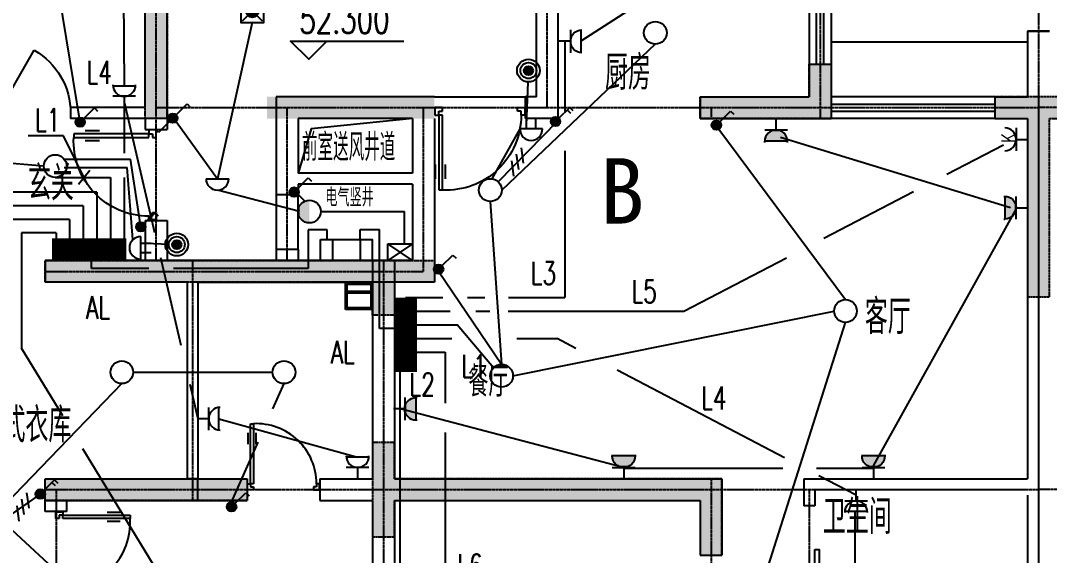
# Model space of a CAD drawing. Extents: x -170759 to 304867, y -311201 to 112352.
# Drawn here: x 63904 to 75215, y 29093 to 34974 of the extents above; entities that cross this region are included whole.
import ezdxf
from ezdxf.enums import TextEntityAlignment as Align

# ---------------------------------------------------------------- set-up
doc = ezdxf.new("R2010")
doc.units = 0
doc.linetypes.add('ACAD_ISO04W100', pattern=[30.5, 24, -3, 0.5, -3])
doc.linetypes.add('DOTE', pattern=[2.42, 2, -0.2, 0.02, -0.2])
doc.layers.get('0').update_dxf_attribs({"linetype": 'CONTINUOUS'})
for name, color, linetype in [('AXIS', 3, 'CONTINUOUS'), ('DOOR', 2, 'CONTINUOUS'), ('DOTE', 251, 'CONTINUOUS'), ('EQUIP', 3, 'CONTINUOUS'), ('PUB_DIM', 3, 'CONTINUOUS'), ('TC', 253, 'CONTINUOUS'), ('TEX', 7, 'CONTINUOUS'), ('TEXT', 6, 'CONTINUOUS'), ('WALL', 7, 'CONTINUOUS'), ('WINDOW', 151, 'CONTINUOUS'), ('WINDOW_TEXT', 7, 'CONTINUOUS'), ('WIRE', 1, 'CONTINUOUS'), ('WZ', 3, 'CONTINUOUS'), ('ZXX', 2, 'ACAD_ISO04W100'), ('标注', 7, 'CONTINUOUS')]:
    doc.layers.add(name, color=color, linetype=linetype)
doc.styles.add('-黑体', font='SIMHEI.TTF', dxfattribs={"width": 0.8})
doc.styles.add('DIM_FONT', font='SIMPLEX.shx', dxfattribs={"width": 0.8})
doc.styles.add('HZFS', font='txt.shx', dxfattribs={"width": 0.8, "bigfont": 'msi_fsx.shx'})
doc.styles.add('HZS', font='txt', dxfattribs={"width": 0.7, "bigfont": 'HZS'})
doc.styles.add('HZTXT', font='txt.shx', dxfattribs={"width": 0.8, "bigfont": 'hztxt.shx'})
doc.styles.add('HZXXX', font='romans', dxfattribs={"width": 0.7, "bigfont": 'hzs'})
doc.styles.add('SIMPLEX', font='SIMPLEX.SHX')

# ---------------------------------------------------------------- blocks, each defined once
blk = doc.blocks.new('_LINKPT1')
blk.add_line((0, 0), (0, 0))
blk = doc.blocks.new('M_I58TDZ')
for radius in [0.5, 0.35, 0.2]:
    blk.add_circle((0, 0), radius)
for points in [[(-0.173, 0.1), (0.173, 0.1), (-0.2, 0), (0.2, 0)], [(-0.173, -0.1), (0.173, -0.1), (-0.2, 0), (0.2, 0)], [(-0.1, 0.173), (0.1, 0.173), (-0.173, 0.1), (0.173, 0.1)], [(0, 0.2), (0, 0.2), (-0.1, 0.173), (0.1, 0.173)], [(-0.1, -0.173), (0.1, -0.173), (-0.173, -0.1), (0.173, -0.1)], [(0, -0.2), (0, -0.2), (-0.1, -0.173), (0.1, -0.173)]]:
    blk.add_solid(points)
for p in [(0, 0.5), (-0.5, 0), (0.5, 0), (0, -0.5)]:
    blk.add_blockref('_LINKPT1', p)
at = {"width": 0.8, "flags": 9}
blk.add_attdef('A', (0, 0), '', height=0.00002, dxfattribs=at)
blk = doc.blocks.new('_DBLK')
blk.add_line((-0.5, 0), (0, -0.866))
blk.add_arc((-0.5, 0), 1, 300, 0)
at = {"layer": 'WINDOW_TEXT', "style": 'SIMPLEX', "flags": 9}
blk.add_attdef('A', text='', height=1, dxfattribs=at).set_placement((0, 1.5), align=Align.MIDDLE)
blk = doc.blocks.new('M_X24ZVU')
for p, q in [((0.497, 0.95), (-0.497, 0.95)), ((0.5, 0.5), (-0.5, 0.5)), ((0, 0.5), (0, 0))]:
    blk.add_line(p, q)
blk.add_arc((0, 1), 0.5, 180, 0)
blk.add_blockref('_LINKPT1', (0, 0))
at = {"width": 0.8, "flags": 9}
blk.add_attdef('A', (0, 0), '', height=0.00002, dxfattribs=at)
blk = doc.blocks.new('_Y0FUQ')
blk.add_circle((0, 0), 0.5)
at = {"xscale": 0.002, "yscale": 0.002, "zscale": 0.002}
for p in [(0, 0.5), (-0.5, 0), (0.5, 0), (0, -0.5)]:
    blk.add_blockref('_LINKPT1', p, dxfattribs=at)
at = {"style": 'DIM_FONT', "width": 0.8, "flags": 9}
blk.add_attdef('A', (0, 0), '', height=0.00002, dxfattribs=at)
blk = doc.blocks.new('_WBLK')
for p, q in [((-0.5, 0.5), (0.5, 0.5)), ((0.5, 0.1667), (-0.5, 0.1667)), ((0.5, -0.1667), (-0.5, -0.1667)), ((-0.5, -0.5), (0.5, -0.5))]:
    blk.add_line(p, q)
at = {"layer": 'WINDOW_TEXT', "style": 'SIMPLEX', "flags": 9}
blk.add_attdef('A', text='', height=1, dxfattribs=at).set_placement((0, 1.5), align=Align.MIDDLE)
blk = doc.blocks.new('M_X2')
for p, q in [((0.147, 0.356), (0.625, 0.833)), ((0.625, 0.833), (0.766, 0.692))]:
    blk.add_line(p, q)
blk.add_circle((0, 0.208), 0.208)
for points in [[(-0.18, 0.313), (0.18, 0.313), (-0.208, 0.208), (0.208, 0.208)], [(-0.18, 0.104), (0.18, 0.104), (-0.208, 0.208), (0.208, 0.208)], [(-0.104, 0.389), (0.104, 0.389), (-0.18, 0.313), (0.18, 0.313)], [(-0.104, 0.028), (0.104, 0.028), (-0.18, 0.104), (0.18, 0.104)], [(0, 0.417), (0, 0.417), (-0.104, 0.389), (0.104, 0.389)], [(0, 0), (0, 0), (-0.104, 0.028), (0.104, 0.028)]]:
    blk.add_solid(points)
for p in [(-0.208, 0.208), (0, 0.417), (0.208, 0.208), (0, 0)]:
    blk.add_blockref('_LINKPT1', p)
at = {"width": 0.8, "flags": 9}
blk.add_attdef('A', (0, 0), '', height=0.00002, dxfattribs=at)
blk = doc.blocks.new('M_I41IIR')
for p, q in [((-0.5, 0), (0.5, 0)), ((-0.2, 0), (-0.2, -0.45)), ((0.2, 0), (0.2, -0.45))]:
    blk.add_line(p, q)
blk.add_arc((0, 0), 0.5, 0, 180)
for p in [(-0.2, -0.45), (0.2, -0.45)]:
    blk.add_blockref('_LINKPT1', p)
at = {"width": 0.8, "flags": 9}
blk.add_attdef('A', (0, 0), '', height=0.00002, dxfattribs=at)
blk = doc.blocks.new('M_A23MCU')
for p, q in [((-0.454, 0.081), (-0.454, 0.905)), ((-0.454, 0.905), (-0.413, 0.905)), ((-0.413, 0.905), (-0.413, 0.081)), ((-0.489, 0.782), (-0.489, 0.624)), ((-0.378, 0.782), (-0.378, 0.624)), ((-0.495, -0.002), (-0.495, 0.081)), ((-0.495, 0.081), (-0.454, 0.081)), ((-0.413, 0.081), (-0.454, 0.081)), ((-0.454, 0.081), (-0.454, 0.039)), ((-0.454, 0.039), (-0.413, 0.039)), ((-0.413, 0.039), (-0.413, -0.002)), ((0.412, 0.039), (0.412, -0.002)), ((0.453, 0.039), (0.412, 0.039)), ((0.453, 0.081), (0.453, 0.039)), ((0.494, 0.081), (0.453, 0.081)), ((0.494, -0.002), (0.494, 0.081)), ((-0.413, -0.002), (-0.495, -0.002)), ((-0.495, -0.002), (-0.495, -0.002)), ((0.412, -0.002), (0.494, -0.002)), ((0.494, -0.002), (0.494, -0.002))]:
    blk.add_line(p, q)
blk.add_arc((-0.372, 0.082), 0.825, 359.9283, 92.866)
blk = doc.blocks.new('_WIE3')
for p, q in [((-0.2, 0.4), (-1, -0.4)), ((0.4, 0.4), (-0.4, -0.4)), ((1, 0.4), (0.2, -0.4))]:
    blk.add_line(p, q)
at = {"width": 0.8}
blk.add_attdef('N', text='', height=1, dxfattribs=at).set_placement((-0.017, 1.056), align=Align.MIDDLE)
blk = doc.blocks.new('M_X6')
for p, q in [((0.147, 0.356), (0.625, 0.833)), ((0.512, 0.72), (0.653, 0.579)), ((0.625, 0.833), (0.766, 0.692))]:
    blk.add_line(p, q)
blk.add_circle((0, 0.208), 0.208)
for points in [[(-0.18, 0.313), (0.18, 0.313), (-0.208, 0.208), (0.208, 0.208)], [(-0.18, 0.104), (0.18, 0.104), (-0.208, 0.208), (0.208, 0.208)], [(-0.104, 0.389), (0.104, 0.389), (-0.18, 0.313), (0.18, 0.313)], [(-0.104, 0.028), (0.104, 0.028), (-0.18, 0.104), (0.18, 0.104)], [(0, 0.417), (0, 0.417), (-0.104, 0.389), (0.104, 0.389)], [(0, 0), (0, 0), (-0.104, 0.028), (0.104, 0.028)]]:
    blk.add_solid(points)
for p in [(-0.208, 0.208), (0, 0.417), (0.208, 0.208), (0, 0)]:
    blk.add_blockref('_LINKPT1', p)
at = {"width": 0.8, "flags": 9}
blk.add_attdef('A', (0, 0), '', height=0.00002, dxfattribs=at)
blk = doc.blocks.new('M_X23')
for p, q in [((-0.5, 1.05), (-0.5, 1)), ((-0.5, 1), (0.5, 1)), ((0.5, 1.05), (0.5, 1)), ((0.5, 0.5), (-0.5, 0.5)), ((0, 0.5), (0, 0))]:
    blk.add_line(p, q)
blk.add_arc((0, 1), 0.5, 180, 0)
for points in [[(0.433, 0.75), (-0.433, 0.75), (0.5, 1), (-0.5, 1)], [(0.25, 0.567), (-0.25, 0.567), (0.433, 0.75), (-0.433, 0.75)], [(0, 0.5), (0, 0.5), (0.25, 0.567), (-0.25, 0.567)]]:
    blk.add_solid(points)
blk.add_blockref('_LINKPT1', (0.001, 0))
at = {"width": 0.8, "flags": 9}
blk.add_attdef('A', (0, 0), '', height=0.00002, dxfattribs=at)
blk = doc.blocks.new('M_Y22UGQ')
blk.add_circle((0, 0.5), 0.5)
for points in [[(0.433, 0.25), (-0.433, 0.25), (0.5, 0.5), (-0.5, 0.5)], [(0.25, 0.067), (-0.25, 0.067), (0.433, 0.25), (-0.433, 0.25)], [(0, 0), (0, 0), (0.25, 0.067), (-0.25, 0.067)]]:
    blk.add_solid(points)
for p in [(0, 1), (0, 1), (-0.5, 0.5), (-0.5, 0.5), (0.5, 0.5), (0.5, 0.5), (0, 0), (0, 0)]:
    blk.add_blockref('_LINKPT1', p)
at = {"width": 0.8, "flags": 9}
blk.add_attdef('A', (0, 0), '', height=0.00002, dxfattribs=at)
blk = doc.blocks.new('_X28BKO')
for p, q in [((0.147, 0.356), (0.625, 0.833)), ((0.625, 0.833), (0.766, 0.692)), ((-0.147, 0.061), (-0.625, -0.417)), ((-0.625, -0.417), (-0.766, -0.275))]:
    blk.add_line(p, q)
blk.add_circle((0, 0.208), 0.208)
blk.add_circle((0, 0.208), 0.208)
for points in [[(0.18, 0.313), (-0.18, 0.313), (0.208, 0.208), (-0.208, 0.208)], [(-0.18, 0.313), (0.18, 0.313), (-0.208, 0.208), (0.208, 0.208)], [(0.18, 0.104), (-0.18, 0.104), (0.208, 0.208), (-0.208, 0.208)], [(-0.18, 0.104), (0.18, 0.104), (-0.208, 0.208), (0.208, 0.208)], [(0.104, 0.389), (-0.104, 0.389), (0.18, 0.313), (-0.18, 0.313)], [(-0.104, 0.389), (0.104, 0.389), (-0.18, 0.313), (0.18, 0.313)], [(0.104, 0.028), (-0.104, 0.028), (0.18, 0.104), (-0.18, 0.104)], [(-0.104, 0.028), (0.104, 0.028), (-0.18, 0.104), (0.18, 0.104)], [(0, 0.417), (0, 0.417), (0.104, 0.389), (-0.104, 0.389)], [(0, 0.417), (0, 0.417), (-0.104, 0.389), (0.104, 0.389)], [(0, 0), (0, 0), (0.104, 0.028), (-0.104, 0.028)], [(0, 0), (0, 0), (-0.104, 0.028), (0.104, 0.028)]]:
    blk.add_solid(points)
at = {"xscale": 0.002, "yscale": 0.002, "zscale": 0.002}
for p in [(-0.208, 0.208), (0, 0.417), (0.208, 0.208), (0, 0)]:
    blk.add_blockref('_LINKPT1', p, dxfattribs=at)
at = {"style": 'DIM_FONT', "width": 0.8, "flags": 9}
blk.add_attdef('A', (0, 0), '', height=0.00002, dxfattribs=at)
blk = doc.blocks.new('_Y0SCX')
blk.add_line((-0.5, 0), (0.5, 0))
blk.add_arc((0, 0), 0.5, 180, 0)
at = {"xscale": 0.002, "yscale": 0.002, "zscale": 0.002}
for p in [(-0.5, 0), (0, 0), (0.5, 0), (0, -0.5)]:
    blk.add_blockref('_LINKPT1', p, dxfattribs=at)
at = {"style": 'DIM_FONT', "width": 0.8, "flags": 9}
blk.add_attdef('A', (0, 0), '', height=0.00002, dxfattribs=at)
blk = doc.blocks.new('_X27OFR')
for p, q in [((0.25, 0.25), (-0.25, 0.25)), ((0, 0.25), (0, 0))]:
    blk.add_line(p, q)
blk.add_arc((0, 0.5), 0.25, 180, 0)
at = {"xscale": 0.002, "yscale": 0.002, "zscale": 0.002}
blk.add_blockref('_LINKPT1', (0, 0), dxfattribs=at)
at = {"style": 'DIM_FONT', "width": 0.8}
blk.add_text('K', height=0.3, dxfattribs=at).set_placement((-0.075, 0.274))
at = {"style": 'DIM_FONT', "width": 0.8, "flags": 9}
blk.add_attdef('A', (0, 0), '', height=0.00002, dxfattribs=at)
blk = doc.blocks.new('M_Y9')
for p, q in [((-0.429, 0.429), (0.429, -0.429)), ((-0.429, -0.429), (0.429, 0.429))]:
    blk.add_line(p, q)
blk.add_lwpolyline([(-0.5, 0.5), (-0.5, -0.5), (0.5, -0.5), (0.5, 0.5)], close=True)
blk.add_circle((0, 0), 0.275)
for points in [[(-0.238, 0.137), (0.238, 0.137), (-0.275, 0), (0.275, 0)], [(-0.238, -0.137), (0.238, -0.137), (-0.275, 0), (0.275, 0)], [(-0.137, 0.238), (0.137, 0.238), (-0.238, 0.137), (0.238, 0.137)], [(0, 0.275), (0, 0.275), (-0.137, 0.238), (0.137, 0.238)], [(-0.137, -0.238), (0.137, -0.238), (-0.238, -0.137), (0.238, -0.137)], [(0, -0.275), (0, -0.275), (-0.137, -0.238), (0.137, -0.238)]]:
    blk.add_solid(points)
for p in [(0, 0.5), (-0.5, 0), (0.5, 0), (0, -0.5)]:
    blk.add_blockref('_LINKPT1', p)
at = {"width": 0.8, "flags": 9}
blk.add_attdef('A', (0, 0), '', height=0.00002, dxfattribs=at)

msp = doc.modelspace()

# ---------------------------------------------------------------- hatches: boundary and pattern name
at = {"layer": 'ZXX'}
for points in [[(65274.70248, 33896.34624), (65274.70248, 37496.34624), (65094.70248, 37496.34624), (65094.70248, 37736.34624), (65274.70248, 37736.34624), (65274.70248, 38536.34624), (67714.70248, 38536.34624), (67714.70248, 35936.34624), (67834.70248, 35936.34624), (67834.70248, 35696.34624), (67174.70248, 35696.34624), (67174.70248, 35936.34624), (67474.70248, 35936.34624), (67474.70248, 38296.34624), (65514.70248, 38296.34624), (65514.70248, 35936.34624), (66174.70248, 35936.34624), (66174.70248, 35696.34624), (65514.70248, 35696.34624), (65514.70248, 33896.34624)], [(64174.70248, 32096.34624), (64174.70248, 32336.34624), (68454.70248, 32336.34624), (68454.70248, 32096.34624), (68014.70248, 32096.34624), (68014.70248, 31736.34624), (67774.70248, 31736.34624), (67774.70248, 32096.34624)]]:
    msp.add_hatch(color=256, dxfattribs=at).paths.add_polyline_path(points)
h = msp.add_hatch(color=256, dxfattribs=at)
h.paths.add_polyline_path([(72814.70248, 34496.34624), (72694.70248, 34496.34624), (72694.70248, 34016.34624), (72814.70248, 34016.34624)])
h.paths.add_polyline_path([(72694.70248, 34496.34624), (72574.70248, 34496.34624), (72574.70248, 34136.34624), (71374.70248, 34136.34624), (71374.70248, 34016.34624), (72694.70248, 34016.34624)])
h.paths.add_polyline_path([(72694.70248, 34016.34624), (71374.70248, 34016.34624), (71374.70248, 33896.34624), (72694.70248, 33896.34624)])
h.paths.add_polyline_path([(72814.70248, 34016.34624), (72694.70248, 34016.34624), (72694.70248, 33896.34624), (72814.70248, 33896.34624)])
h = msp.add_hatch(color=256, dxfattribs=at)
h.paths.add_polyline_path([(68454.70248, 34016.34624), (68454.70248, 34136.34624), (66614.70248, 34136.34624), (66614.70248, 34016.34624)])
h.paths.add_polyline_path([(66614.70248, 34016.34624), (66614.70248, 33896.34624), (68454.70248, 33896.34624), (68454.70248, 34016.34624)])
h = msp.add_hatch(color=256, dxfattribs=at)
h.paths.add_polyline_path([(74614.70248, 34136.34624), (74614.70248, 34016.34624), (75094.70248, 34016.34624), (75574.70248, 34016.34624), (75574.70248, 34136.34624)])
h.paths.add_polyline_path([(74614.70248, 34016.34624), (74614.70248, 33896.34624), (74974.70248, 33896.34624), (74974.70248, 31936.34624), (75214.70248, 31936.34624), (75214.70248, 33896.34624), (75574.70248, 33896.34624), (75574.70248, 34016.34624), (75094.70248, 34016.34624)])
h = msp.add_hatch(color=256, dxfattribs=at)
h.paths.add_polyline_path([(71494.70248, 29936.34624), (68014.70248, 29936.34624), (68014.70248, 30336.34624), (67894.70248, 30336.34624), (67894.70248, 29816.34624), (71494.70248, 29816.34624)])
h.paths.add_polyline_path([(71494.70248, 29816.34624), (67894.70248, 29816.34624), (67894.70248, 29296.34624), (68014.70248, 29296.34624), (68014.70248, 29696.34624), (71374.70248, 29696.34624), (71374.70248, 29096.34624), (71494.70248, 29096.34624)])
h.paths.add_polyline_path([(67894.70248, 30336.34624), (67774.70248, 30336.34624), (67774.70248, 29816.34624), (67894.70248, 29816.34624)])
h.paths.add_polyline_path([(67894.70248, 29816.34624), (67774.70248, 29816.34624), (67774.70248, 29296.34624), (67894.70248, 29296.34624)])
h.paths.add_polyline_path([(71614.70248, 29816.34624), (71494.70248, 29816.34624), (71494.70248, 29096.34624), (71614.70248, 29096.34624)])
h.paths.add_polyline_path([(71614.70248, 29936.34624), (71494.70248, 29936.34624), (71494.70248, 29816.34624), (71614.70248, 29816.34624)])
h = msp.add_hatch(color=256, dxfattribs=at)
h.paths.add_polyline_path([(65794.70248, 29816.34624), (65794.70248, 29936.34624), (64174.70248, 29936.34624), (64174.70248, 29816.34624)])
h.paths.add_polyline_path([(64294.70248, 29816.34624), (64174.70248, 29816.34624), (64174.70248, 29696.34624), (64294.70248, 29696.34624)])
h.paths.add_polyline_path([(64294.70248, 29816.34624), (64294.70248, 29696.34624), (65794.70248, 29696.34624), (65794.70248, 29816.34624)])
h.paths.add_polyline_path([(66394.70248, 29696.34624), (66394.70248, 29816.34624), (65794.70248, 29816.34624), (65794.70248, 29696.34624)])
h.paths.add_polyline_path([(65794.70248, 29936.34624), (65794.70248, 29816.34624), (66394.70248, 29816.34624), (66394.70248, 29936.34624)])

# ---------------------------------------------------------------- linework, layer by layer
at = {"color": 2}
for p, q in [((67754.70248, 31996.34624), (67494.70248, 31996.34624)), ((67754.70248, 31976.34624), (67494.70248, 31976.34624))]:
    msp.add_line(p, q, dxfattribs=at)
for points in [[(67474.70248, 31796.34624), (67474.70248, 32096.34624), (67774.70248, 32096.34624), (67774.70248, 31796.34624)], [(67494.70248, 31816.34624), (67494.70248, 32076.34624), (67754.70248, 32076.34624), (67754.70248, 31816.34624)]]:
    msp.add_lwpolyline(points, close=True, dxfattribs=at)
at = {"layer": 'AXIS'}
msp.add_lwpolyline([(68214.70248, 33896.34624), (67100.12929, 33784.28918), (66954.70248, 33296.34624)], dxfattribs=at)
at = {"layer": 'DOOR'}
msp.add_line((74974.70248, 34736.34624), (72814.70248, 34736.34624), dxfattribs=at)
msp.add_lwpolyline([(72634.70248, 29156.3685), (72683.26141, 29156.3685), (72683.26141, 28354.50417), (72634.70248, 28354.50417)], close=True, dxfattribs=at)
at = {"layer": 'DOTE', "linetype": 'DOTE', "ltscale": 0.5}
for p, q in [((65394.70248, 32336.34624), (65394.70248, 40657.42924)), ((72694.70248, 40657.42924), (72694.70248, 33896.34624)), ((75094.70248, 40657.42924), (75094.70248, 23050.41567)), ((69694.70248, 34016.34624), (69694.70248, 35816.34624)), ((75094.70248, 34136.34624), (75094.70248, 23050.41567)), ((65394.70248, 34016.34624), (75094.70248, 34016.34624)), ((66834.70248, 32336.34624), (66834.70248, 34016.34624)), ((68334.70248, 32216.34624), (68334.70248, 34016.34624)), ((71494.70248, 34016.34624), (71494.70248, 33896.34624)), ((84794.70248, 34016.34624), (75094.70248, 34016.34624)), ((65794.70248, 32336.34624), (65794.70248, 29696.34624)), ((67894.70248, 32336.34624), (67894.70248, 20795.73553)), ((67894.70248, 32336.34624), (67894.70248, 20795.73553)), ((64174.70248, 32216.34624), (68334.70248, 32216.34624)), ((71494.70248, 29936.34624), (71494.70248, 20795.73553)), ((64174.70248, 29816.34624), (75094.70248, 29816.34624)), ((64294.70248, 29816.34624), (64294.70248, 20795.73553)), ((72574.70248, 29816.34624), (72574.70248, 28016.34624)), ((86014.70248, 29816.34624), (75094.70248, 29816.34624))]:
    msp.add_line(p, q, dxfattribs=at)
at = {"layer": 'TC'}
msp.add_line((68454.70248, 34136.34624), (69454.70248, 34136.34624), dxfattribs=at)
at = {"layer": 'TEXT', "color": 3}
msp.add_lwpolyline([(67272.7306, 34748.28147), (67072.7306, 34548.20255), (66872.7306, 34748.28147), (68118.8795, 34748.28147)], dxfattribs=at)
at = {"layer": 'WALL'}
for p, q in [((65274.70248, 34016.34624), (65274.70248, 37496.34624)), ((65514.70248, 34136.34624), (65514.70248, 35696.34624)), ((69574.70248, 34136.34624), (69574.70248, 35696.34624)), ((69814.70248, 33896.34624), (69814.70248, 35696.34624)), ((74974.70248, 34856.34624), (74974.70248, 34136.34624)), ((75214.70248, 34856.34624), (74974.70248, 34856.34624)), ((74974.70248, 34856.34624), (75214.70248, 34856.34624)), ((72574.70248, 34496.34624), (72574.70248, 34136.34624)), ((72574.70248, 34496.34624), (72814.70248, 34496.34624)), ((72814.70248, 34496.34624), (72814.70248, 34136.34624)), ((65514.70248, 33896.34624), (65514.70248, 34136.34624)), ((65514.70248, 33896.34624), (65514.70248, 34136.34624)), ((66714.70248, 34136.34624), (66714.70248, 33056.34624)), ((68454.70248, 34136.34624), (66714.70248, 34136.34624)), ((69574.70248, 34136.34624), (69454.70248, 34136.34624)), ((69454.70248, 33896.34624), (69454.70248, 34136.34624)), ((69564.70248, 34136.34624), (69454.70248, 34136.34624)), ((71374.70248, 34136.34624), (71374.70248, 33896.34624)), ((71374.70248, 34136.34624), (72574.70248, 34136.34624)), ((72814.70248, 34136.34624), (72814.70248, 33896.34624)), ((72814.70248, 34136.34624), (72814.70248, 33896.34624)), ((74614.70248, 34136.34624), (74974.70248, 34136.34624)), ((74614.70248, 34136.34624), (74614.70248, 33896.34624)), ((65274.70248, 34016.34624), (64454.70248, 34016.34624)), ((64454.70248, 34016.34624), (64454.70248, 33896.34624)), ((65274.70248, 33896.34624), (64454.70248, 33896.34624)), ((65274.70248, 33896.34624), (65274.70248, 33776.34624)), ((65514.70248, 33896.34624), (65274.70248, 33896.34624)), ((65514.70248, 33896.34624), (65514.70248, 33776.34624)), ((66954.70248, 33896.34624), (66954.70248, 33296.34624)), ((68214.70248, 33896.34624), (66954.70248, 33896.34624)), ((68214.70248, 33896.34624), (68214.70248, 33296.34624)), ((68214.70248, 33896.34624), (68214.70248, 33296.34624)), ((68454.70248, 33896.34624), (68454.70248, 32096.34624)), ((69814.70248, 33896.34624), (69454.70248, 33896.34624)), ((71374.70248, 33896.34624), (72814.70248, 33896.34624)), ((74614.70248, 33896.34624), (74974.70248, 33896.34624)), ((74974.70248, 33896.34624), (74974.70248, 29936.34624)), ((65274.70248, 33776.34624), (65514.70248, 33776.34624)), ((68214.70248, 33296.34624), (66954.70248, 33296.34624)), ((66954.70248, 33176.34624), (66954.70248, 33056.34624)), ((68214.70248, 33176.34624), (66954.70248, 33176.34624)), ((68214.70248, 33176.34624), (68214.70248, 32336.34624)), ((68214.70248, 33176.34624), (68214.70248, 32336.34624)), ((66954.70248, 33056.34624), (66714.70248, 33056.34624)), ((65274.70248, 32776.34624), (65274.70248, 32336.34624)), ((65274.70248, 32776.34624), (65514.70248, 32776.34624)), ((65514.70248, 32776.34624), (65514.70248, 32336.34624)), ((66954.70248, 32456.34624), (66714.70248, 32456.34624)), ((66714.70248, 32456.34624), (66714.70248, 32336.34624)), ((66954.70248, 32456.34624), (66954.70248, 32336.34624)), ((67374.70248, 32336.34624), (64174.70248, 32336.34624)), ((64174.70248, 32336.34624), (64174.70248, 32096.34624)), ((68014.70248, 32336.34624), (66834.70248, 32336.34624)), ((68014.70248, 32336.34624), (66954.70248, 32336.34624)), ((68194.70248, 32336.34624), (67154.70248, 32336.34624)), ((68214.70248, 32336.34624), (67154.70248, 32336.34624)), ((68194.70248, 32336.34624), (67494.70248, 32336.34624)), ((68214.70248, 32336.34624), (67494.70248, 32336.34624)), ((67774.70248, 32336.34624), (67774.70248, 29936.34624)), ((68014.70248, 32336.34624), (68014.70248, 29936.34624)), ((65734.70248, 32096.34624), (64174.70248, 32096.34624)), ((65734.70248, 32096.34624), (65734.70248, 29936.34624)), ((65854.70248, 32096.34624), (65854.70248, 29936.34624)), ((65854.70248, 32096.34624), (67774.70248, 32096.34624)), ((68314.70248, 32096.34624), (67154.70248, 32096.34624)), ((68314.70248, 32096.34624), (67154.70248, 32096.34624)), ((68454.70248, 32096.34624), (67154.70248, 32096.34624)), ((68454.70248, 32096.34624), (67154.70248, 32096.34624)), ((64174.70248, 29936.34624), (65734.70248, 29936.34624)), ((64174.70248, 29936.34624), (65854.70248, 29936.34624)), ((64174.70248, 29576.34624), (64174.70248, 29936.34624)), ((65854.70248, 29936.34624), (65734.70248, 29936.34624)), ((65854.70248, 29936.34624), (66394.70248, 29936.34624)), ((65854.70248, 29696.34624), (65854.70248, 29936.34624)), ((66394.70248, 29936.34624), (66394.70248, 29696.34624)), ((67194.70248, 29936.34624), (67774.70248, 29936.34624)), ((67194.70248, 29936.34624), (67194.70248, 29696.34624)), ((68014.70248, 29936.34624), (71614.70248, 29936.34624)), ((71614.70248, 29936.34624), (71614.70248, 29096.34624)), ((72514.70248, 29936.34624), (74974.70248, 29936.34624)), ((72514.70248, 29936.34624), (72514.70248, 29636.34624)), ((72634.70248, 29816.34624), (74974.70248, 29816.34624)), ((72634.70248, 29816.34624), (72634.70248, 29636.34624)), ((74974.70248, 29756.34624), (74974.70248, 28076.34624)), ((64174.70248, 29696.34624), (65854.70248, 29696.34624)), ((64414.70248, 29696.34624), (66394.70248, 29696.34624)), ((64414.70248, 29576.34624), (64414.70248, 29696.34624)), ((67194.70248, 29696.34624), (67774.70248, 29696.34624)), ((67774.70248, 29696.34624), (67774.70248, 25136.34624)), ((68014.70248, 29696.34624), (68014.70248, 25136.34624)), ((68014.70248, 29696.34624), (71374.70248, 29696.34624)), ((71374.70248, 29696.34624), (71374.70248, 29096.34624)), ((72634.70248, 29636.34624), (72514.70248, 29636.34624)), ((64414.70248, 29576.34624), (64174.70248, 29576.34624)), ((71374.70248, 29096.34624), (71614.70248, 29096.34624))]:
    msp.add_line(p, q, dxfattribs=at)
at = {"layer": 'WALL', "color": 8}
for p, q in [((66714.70248, 33056.34624), (66714.70248, 32456.34624)), ((66954.70248, 32456.34624), (66954.70248, 33056.34624))]:
    msp.add_line(p, q, dxfattribs=at)
at = {"layer": 'WIRE'}
for p, q in [((65026.4359, 36264.67008), (65044.01713, 34253.84624)), ((64560.08072, 33857.0095), (64285.30295, 35522.16778)), ((71194.70248, 35478.97665), (70063.07591, 34745.90161)), ((66452.17284, 34953.10889), (66068.05773, 33233.76609)), ((69888.07591, 34745.90161), (69888.07591, 33973.61977)), ((70882.18301, 34714.17644), (69193.37981, 33110.17939)), ((69467.38021, 33819.9127), (69483.48205, 34299.36333)), ((65044.01713, 34078.84624), (65378.27185, 32642.73174)), ((65044.01713, 34016.34624), (65044.01713, 33514.57831)), ((65613.93833, 33865.40661), (66068.05773, 33233.76609)), ((69804.24639, 33863.48327), (69155.28248, 33200.02886)), ((69392.38021, 33781.82917), (69083.27233, 33234.28908)), ((71579.4334, 33778.33731), (72972.81238, 31905.496)), ((64160.30295, 33374.1628), (61302.14287, 33602.61938)), ((74787.20248, 32916.34624), (72257.69301, 33687.15206)), ((74087.3196, 33284.63665), (74708.16523, 33608.33776)), ((69888.07591, 33543.05023), (69888.07591, 31927.2805)), ((64383.70211, 33451.25111), (65111.54826, 33450.34427)), ((65226.44116, 32705.23389), (65111.54826, 33450.34427)), ((64383.70211, 33358.54474), (65075.90674, 33357.68231)), ((65139.12051, 32565.09135), (65075.90674, 33357.68231)), ((64285.30295, 33249.1628), (64894.01713, 33247.7762)), ((64894.01713, 33247.7762), (64894.01713, 32516.34624)), ((65044.01713, 33248.71539), (65044.01713, 32516.34624)), ((64744.01713, 33088.37301), (63365.87094, 33088.37301)), ((64744.01713, 33088.37301), (64744.01713, 32516.34624)), ((66971.44942, 32874.20043), (66068.05773, 33108.76609)), ((66956.35218, 33062.50299), (67026.80208, 32992.0531)), ((72736.38332, 32580.27545), (73722.27427, 33094.30661)), ((64594.01713, 32938.37301), (60557.00871, 32938.37301)), ((64594.01713, 32938.37301), (64594.01713, 32516.34624)), ((69068.37981, 32985.17939), (69192.12987, 31193.08527)), ((67204.70259, 32874.20043), (68125.88762, 32874.20043)), ((68125.88762, 32519.54877), (68125.88762, 32874.20043)), ((73279.96236, 30078.09306), (74841.32907, 32885.09624)), ((64444.01713, 32788.37301), (63297.67406, 32788.37301)), ((64444.01713, 32788.37301), (64444.01713, 32516.34624)), ((64294.01713, 32638.37301), (63914.19508, 32638.37301)), ((63914.19508, 32638.37301), (63914.19508, 31372.95767)), ((64294.01713, 32638.37301), (64294.01713, 32516.34624)), ((67275.82137, 32671.39573), (67067.26804, 32671.39573)), ((67067.26804, 32671.39573), (67067.26804, 32247.71544)), ((67275.82137, 32565.34941), (67275.82137, 32671.39573)), ((67635.92975, 32677.93846), (67851.91393, 32677.93846)), ((67635.92975, 32565.34941), (67635.92975, 32677.93846)), ((67851.91393, 31588.01576), (67851.91393, 32677.93846)), ((65282.25406, 32525.22341), (65534.34853, 32514.57947)), ((67334.74808, 32565.34941), (67334.74808, 32336.34624)), ((67635.92975, 32565.34941), (67635.92975, 32336.34624)), ((68214.70248, 32336.34624), (67941.18239, 32519.54877)), ((68214.70248, 32519.54877), (67941.18239, 32336.34624)), ((65441.89706, 32369.36809), (65666.74271, 31403.32608)), ((71196.2715, 31777.2805), (72324.6159, 32365.58509)), ((64684.00403, 32247.71544), (64684.00403, 32336.34624)), ((65313.36505, 32247.71544), (64684.00403, 32247.71544)), ((67067.26804, 32247.71544), (65586.46439, 32247.71544)), ((69192.12987, 31193.08527), (68500.20089, 32213.6744)), ((68137.70794, 31927.2805), (68547.60198, 31927.2805)), ((68816.06926, 31927.2805), (69009.36508, 31927.2805)), ((69267.09358, 31927.2805), (69888.07591, 31927.2805)), ((68137.70794, 31777.2805), (68627.51498, 31777.2805)), ((68908.80473, 31777.2805), (69063.13424, 31777.2805)), ((69265.23199, 31777.2805), (71196.2715, 31777.2805)), ((69317.12987, 31068.08527), (72847.81238, 31780.496)), ((68014.70248, 31588.01576), (67851.91393, 31588.01576)), ((68137.70794, 31627.2805), (68703.45263, 31627.2805)), ((69102.06663, 31154.76636), (68703.45263, 31627.2805)), ((72056.31836, 28763.67467), (72972.81238, 31655.496)), ((68137.70794, 31477.2805), (68645.23373, 31477.2805)), ((69359.35048, 31477.2805), (69802.60394, 31477.2805)), ((70007.54637, 31369.8123), (69802.60394, 31477.2805)), ((64367.22124, 30629.61895), (63914.19508, 31372.95767)), ((68077.66741, 26036.67244), (68077.66741, 31250.37466)), ((68137.70794, 31327.2805), (68571.97485, 31327.2805)), ((68571.97485, 31327.2805), (68571.97485, 30767.30132)), ((65142.38386, 31106.54531), (66675.54497, 31106.54531)), ((72300.8644, 30167.2367), (70462.54432, 31131.21938)), ((65017.38386, 30981.54531), (63630.45054, 29547.68401)), ((65766.54949, 30974.50954), (65854.70248, 30595.76309)), ((66678.30365, 30705.14342), (66800.54497, 30981.54531)), ((68092.7987, 30703.66115), (70503.44562, 30069.71965)), ((66084.68961, 30595.76309), (67609.70227, 30173.84603)), ((68571.97485, 30445.7031), (68571.97485, 26203.66961)), ((66224.37728, 29678.76292), (66516.26215, 30338.74868)), ((67064.28318, 26204.20004), (64590.1858, 30263.77211)), ((70534.69562, 30051.73081), (72282.34254, 30051.73081)), ((72654.86535, 30051.73081), (73279.96236, 30051.73081)), ((73089.20221, 29753.84624), (72679.59367, 29968.63775)), ((64121.63101, 29768.20717), (63732.68833, 29494.60365)), ((73079.84697, 29010.80925), (73079.84697, 29578.84624)), ((63755.45054, 29422.68401), (66037.63929, 27310.62637))]:
    msp.add_line(p, q, dxfattribs=at)
at = {"layer": 'WIRE', "const_width": 250}
for points in [[(64249.51798, 32453.86637), (65067.13679, 32453.86637)], [(68137.70794, 31927.2805), (68137.70794, 31109.66168)]]:
    msp.add_lwpolyline(points, dxfattribs=at)
at = {"layer": 'WIRE'}
for points in [[(67200.52573, 32565.34941), (67770.1521, 32565.34941), (67770.1521, 32336.34624), (67200.52573, 32336.34624)], [(67941.18239, 32519.54877), (68214.70248, 32519.54877), (68214.70248, 32336.34624), (67941.18239, 32336.34624)]]:
    msp.add_lwpolyline(points, close=True, dxfattribs=at)
at = {"layer": 'ZXX'}
for points in [[(65274.70248, 33896.34624), (65274.70248, 37496.34624), (65094.70248, 37496.34624), (65094.70248, 37736.34624), (65274.70248, 37736.34624), (65274.70248, 38536.34624), (67714.70248, 38536.34624), (67714.70248, 35936.34624), (67834.70248, 35936.34624), (67834.70248, 35696.34624), (67174.70248, 35696.34624), (67174.70248, 35936.34624), (67474.70248, 35936.34624), (67474.70248, 38296.34624), (65514.70248, 38296.34624), (65514.70248, 35936.34624), (66174.70248, 35936.34624), (66174.70248, 35696.34624), (65514.70248, 35696.34624), (65514.70248, 33896.34624), (65274.70248, 33896.34624)], [(71374.70248, 33896.34624), (71374.70248, 34136.34624), (72574.70248, 34136.34624), (72574.70248, 34496.34624), (72814.70248, 34496.34624), (72814.70248, 33896.34624), (71374.70248, 33896.34624)], [(75214.70248, 31936.34624), (75214.70248, 33896.34624), (75574.70248, 33896.34624), (75574.70248, 34136.34624), (74614.70248, 34136.34624), (74614.70248, 33896.34624), (74974.70248, 33896.34624), (74974.70248, 31936.34624), (75214.70248, 31936.34624)], [(64174.70248, 32096.34624), (64174.70248, 32336.34624), (68454.70248, 32336.34624), (68454.70248, 32096.34624), (68014.70248, 32096.34624), (68014.70248, 31736.34624), (67774.70248, 31736.34624), (67774.70248, 32096.34624), (64174.70248, 32096.34624)], [(71374.70248, 29096.34624), (71614.70248, 29096.34624), (71614.70248, 29936.34624), (68014.70248, 29936.34624), (68014.70248, 30336.34624), (67774.70248, 30336.34624), (67774.70248, 29296.34624), (68014.70248, 29296.34624), (68014.70248, 29696.34624), (71374.70248, 29696.34624), (71374.70248, 29096.34624)], [(64174.70248, 29696.34624), (64174.70248, 29936.34624), (66394.70248, 29936.34624), (66394.70248, 29696.34624), (64174.70248, 29696.34624)]]:
    msp.add_lwpolyline(points, dxfattribs=at)
at = {"layer": '标注', "linetype": 'Continuous'}
for p, q in [((64378.03459, 33704.96571), (63989.35827, 33704.96571)), ((64639.96854, 33173.01274), (64378.03459, 33704.96571)), ((64666.19954, 33326.54376), (64539.45717, 33170.33526))]:
    msp.add_line(p, q, dxfattribs=at)

# ---------------------------------------------------------------- block references
at = {"layer": 'EQUIP', "yscale": 250, "zscale": 250}
for name, p, xscale in [('M_Y9', (66452.17284, 35078.10889), 250), ('_Y0FUQ', (70882.18301, 34839.17644), 250), ('M_I58TDZ', (69487.67768, 34424.2929), 250), ('M_X24ZVU', (65044.01713, 34016.34624), 250), ('_X28BKO', (65578.36475, 33848.89686), 250), ('M_X2', (64560.08072, 33804.92617), 250), ('M_X6', (69785.48175, 33811.39994), 250), ('M_X2', (71553.39173, 33771.35947), 250), ('_Y0FUQ', (64285.30295, 33374.1628), 250), ('_Y0SCX', (66068.05773, 33233.76609), 250), ('M_X2', (66911.24669, 33036.46133), 250), ('_Y0FUQ', (69068.37981, 33110.17939), 250), ('M_X2', (65226.44116, 32653.15056), 250), ('M_I58TDZ', (65621.77064, 32510.88833), 250), ('M_X2', (68500.20089, 32187.63273), 250), ('_Y0FUQ', (72972.81238, 31780.496), 250), ('_Y0FUQ', (65017.38386, 31106.54531), 250), ('_Y0FUQ', (66800.54497, 31106.54531), 250), ('_Y0FUQ', (69192.12987, 31068.08527), 250), ('M_X23', (70534.69562, 29936.34624), -250), ('M_X23', (73279.96236, 29936.34624), -250), ('M_X24ZVU', (67609.70227, 29936.34603), 250), ('M_X6', (64121.63101, 29716.12384), 250), ('M_X2', (66224.37728, 29574.59625), 250)]:
    msp.add_blockref(name, p, dxfattribs=dict(at, xscale=xscale))
at = {"layer": 'EQUIP'}
for name, p, xscale, yscale, zscale, rotation in [('M_X24ZVU', (69825.57591, 34745.90161), -250, 250, 250, 270), ('M_I41IIR', (69517.38021, 33781.82917), 250, 250, 250, 180), ('M_X23', (72210.42543, 33896.34624), 250, 250, 250, 180), ('_X27OFR', (74974.70248, 33667.77749), 500, 500, 500, 90), ('M_X23', (74974.70248, 32916.34624), -250, 250, 250, 90), ('M_Y22UGQ', (66954.70259, 32874.20043), 250, 250, 250, 270), ('M_I41IIR', (65226.00406, 32475.22341), 250, 250, 250, 90), ('M_X23', (68002.27884, 30703.66115), -250, 250, 250, 270), ('M_X24ZVU', (65847.18961, 30595.76309), 250, 250, 250, 270), ('M_X24ZVU', (73089.20221, 29816.34624), 250, 250, 250, 180)]:
    msp.add_blockref(name, p, dxfattribs=dict(at, xscale=xscale, yscale=yscale, zscale=zscale, rotation=rotation))
at = {"layer": 'PUB_DIM', "yscale": 150, "zscale": 150}
for p, xscale, rotation in [((69365.36886, 33419.79908), 150.0000000000007, 52.66260000000023), ((63927.88479, 29626.25672), 149.9999999999994, 53.01660000000012)]:
    msp.add_blockref('_WIE3', p, dxfattribs=dict(at, xscale=xscale, rotation=rotation))
at = {"layer": 'WINDOW'}
for name, p, xscale, yscale, zscale, rotation in [('_WBLK', (72694.70248, 35096.34624), 1200, 239.9999999999854, 1200, 270), ('_DBLK', (64054.70248, 33956.34624), -800, 800, 800, 180), ('_WBLK', (73714.70248, 34016.34624), 1800, 239.9999999996653, 1800, 180), ('M_A23MCU', (68954.70248, 34016.34624), -1000, 1000, 1000, 180), ('M_A23MCU', (68954.70248, 34016.34624), -1000, 1000, 1000, 180), ('M_A23MCU', (65394.70248, 33276.34624), 1000, -1000, 1000, 270), ('M_A23MCU', (66794.70248, 29816.34624), -800, -800, 800, 180), ('M_A23MCU', (64294.70248, 29126.34624), -900, -900, 900, 90)]:
    msp.add_blockref(name, p, dxfattribs=dict(at, xscale=xscale, yscale=yscale, zscale=zscale, rotation=rotation))

# ---------------------------------------------------------------- texts
at = {"layer": 'TEX', "color": 3, "style": 'HZXXX', "text_generation_flag": 6, "width": 0.7}
msp.add_text('电气竖井', height=200, rotation=180, dxfattribs=at).set_placement((67254.4349, 32930.69693))
at = {"layer": 'TEXT', "color": 3, "style": 'HZTXT', "width": 0.7}
msp.add_text('52.300', height=300, dxfattribs=at).set_placement((66970.00961, 34833.91432))
at = {"layer": 'TEXT', "color": 6, "style": '-黑体'}
msp.add_text('B', height=720, dxfattribs=at).set_placement((70272.5267, 32741.02394))
at = {"layer": 'WZ', "style": 'HZS'}
for s, height, width, p in [('厨房', 380, 0.7, (70329.25518, 34211.64883)), ('  前室送风井道', 300, 0.6, (66677.01566, 33431.81256)), ('玄关', 380, 0.7, (63985.00754, 32996.5298)), ('客厅', 380, 0.7, (73185.54366, 31526.53017)), ('餐厅', 332.5, 0.7, (68826.00665, 30838.32236)), ('走入式衣库', 380, 0.7, (63199.62667, 30336.22369)), ('卫生间', 380, 0.7, (72723.81539, 29327.53274))]:
    msp.add_text(s, height=height, dxfattribs=dict(at, width=width)).set_placement(p)
at = {"layer": '标注', "linetype": 'Continuous', "style": 'HZFS', "width": 0.7}
for s, p in [('L4', (64631.63008, 34279.4712)), ('L1', (64065.51516, 33755.96179)), ('L3', (69513.76218, 32070.55688)), ('L5', (70621.81462, 31870.52998)), ('AL', (64625.5587, 31693.57514)), ('AL', (67315.75315, 31203.04538)), ('L1', (68751.00861, 31050.28109)), ('L2', (68180.82889, 30846.34008)), ('L4', (71388.16383, 30698.89967)), ('L6', (68707.15961, 28858.28101))]:
    msp.add_text(s, height=250, dxfattribs=at).set_placement(p)

doc.saveas('drawing.dxf')
